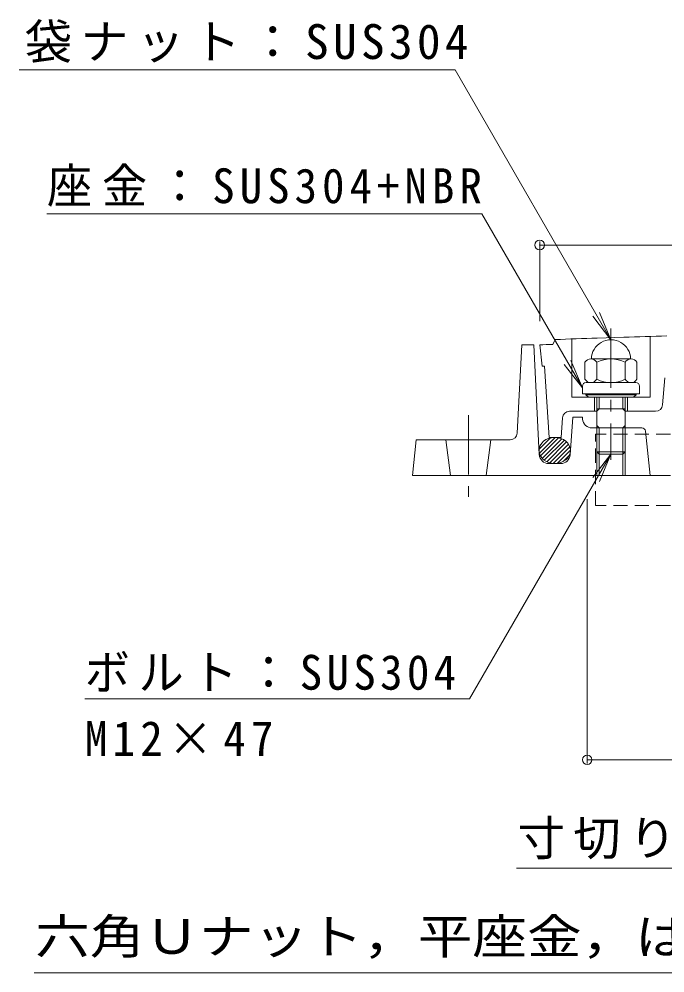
# Model space of a CAD drawing. Units: millimetres, scale not verified. Extents: x -906 to 950, y -675 to 701.
# Drawn here: x -906.4 to -634.6, y -558.6 to -156.9 of the extents above; entities that cross this region are included whole.
import ezdxf
from ezdxf.enums import TextEntityAlignment as Align

# ---------------------------------------------------------------- set-up
doc = ezdxf.new("R2010")
doc.units = ezdxf.units.MM
doc.header["$LTSCALE"] = 5
doc.header["$PDMODE"] = 32
doc.header["$PDSIZE"] = 4
doc.linetypes.add('CHAIN1', pattern=[8, 5, -1, 1, -1])
doc.linetypes.add('DASHED1', pattern=[1.8, 1.2, -0.6])
for name, color, linetype, lineweight in [('E-1', 2, 'Continuous', 9), ('E-2', 3, 'Continuous', 9), ('E-4', 7, 'Continuous', 9), ('E-5', 7, 'Continuous', 9), ('E-6', 6, 'Continuous', 9), ('E-7', 1, 'Continuous', 5), ('E-A', 2, 'Continuous', 9)]:
    doc.layers.add(name, color=color, linetype=linetype, lineweight=lineweight)
doc.styles.add('ＭＳ ゴシック', font='')
doc.styles.get('ＭＳ ゴシック').set_extended_font_data('MS Gothic')

msp = doc.modelspace()

# ---------------------------------------------------------------- linework, layer by layer
at = {"layer": 'E-1'}
for p, q in [((-696.696, -331.239), (-694.761, -294.083)), ((-694.761, -294.083), (-689.761, -294.083)), ((-687.451, -340.283), (-689.761, -294.083)), ((-674.477, -340.39), (-673.261, -324.583)), ((-673.261, -324.583), (-669.261, -324.583)), ((-669.194, -325.408), (-669.261, -324.583)), ((-644.252, -329.083), (-665.207, -329.083)), ((-663.261, -329.083), (-663.261, -349.083)), ((-662.261, -329.083), (-662.261, -349.083)), ((-652.261, -329.083), (-652.261, -349.083)), ((-651.261, -329.083), (-651.261, -349.083)), ((-642.761, -330.423), (-640.761, -349.083)), ((-739.261, -334.083), (-740.761, -349.083)), ((-699.692, -334.083), (-739.261, -334.083)), ((-726.761, -334.083), (-724.761, -349.083)), ((-707.761, -334.083), (-709.762, -349.083)), ((-678.465, -344.083), (-683.456, -344.083)), ((-740.761, -349.083), (-632.261, -349.083))]:
    msp.add_line(p, q, dxfattribs=at)
at = {"layer": 'E-1', "linetype": 'CHAIN1'}
msp.add_line((-717.261, -323.658), (-717.261, -358.116), dxfattribs=at)
at = {"layer": 'E-1'}
for centre, radius, start, end in [((-665.207, -325.083), 4, 184.66669, 270), ((-644.252, -330.583), 1.5, 6.1149, 90), ((-699.692, -331.083), 3, 270, 357.01851), ((-683.456, -340.083), 4, 182.86198, 270), ((-678.465, -340.083), 4, 270, 355.60158)]:
    msp.add_arc(centre, radius, start, end, dxfattribs=at)
at = {"layer": 'E-2'}
for p, q in [((-680.761, -291.852), (-681.762, -293.889)), ((-663.038, -291.253), (-651.85, -290.892)), ((-640.762, -290.548), (-640.762, -316.083)), ((-686.261, -303.083), (-687.261, -294.083)), ((-685.262, -303.083), (-686.261, -303.083)), ((-685.262, -303.083), (-683.261, -333.083)), ((-635.529, -319.336), (-634.563, -307.915)), ((-664.261, -316.083), (-664.261, -322.083)), ((-650.261, -316.083), (-650.261, -322.083)), ((-677.661, -324.864), (-678.261, -333.083)), ((-663.262, -322.083), (-674.669, -322.083)), ((-638.518, -322.083), (-651.262, -322.083)), ((-678.261, -333.083), (-683.261, -333.083))]:
    msp.add_line(p, q, dxfattribs=at)
msp.add_lwpolyline([(-673.762, -291.611), (-673.762, -316.083), (-640.762, -316.083)], dxfattribs=at)
for centre, radius, start, end in [((-367.262, -9288.392), 9002, 91.88289, 91.99576), ((-367.262, -9288.392), 9002, 91.69646, 91.81165), ((-367.262, -9288.392), 8999.999, 92.00258, 92.03761), ((-638.518, -319.083), 3, 270, 355.16266), ((-674.669, -325.083), 3, 90, 175.82196)]:
    msp.add_arc(centre, radius, start, end, dxfattribs=at)
at = {"layer": 'E-4'}
for p, q in [((-687.261, -250.556), (-687.261, -284.084)), ((-47.261, -252.056), (-687.261, -252.056)), ((-667.261, -470.328), (-667.261, -359.083)), ((-667.261, -468.828), (-67.261, -468.828))]:
    msp.add_line(p, q, dxfattribs=at)
for p in [(-687.261, -252.056), (-667.261, -468.828)]:
    msp.add_point(p, dxfattribs=at)
at = {"layer": 'E-5'}
for p, q in [((-906.351, -178.326), (-722.881, -178.326)), ((-657.261, -291.983), (-722.881, -178.326)), ((-894.624, -238.978), (-711.612, -238.978)), ((-669.314, -312.241), (-711.612, -238.978)), ((-657.261, -291.983), (-662.045, -280.435)), ((-657.261, -291.983), (-664.871, -282.067)), ((-669.314, -312.241), (-674.097, -300.693)), ((-669.314, -312.241), (-676.923, -302.324)), ((-716.781, -443.174), (-657.261, -340.083)), ((-657.261, -340.083), (-664.871, -350)), ((-657.261, -340.083), (-662.045, -351.631)), ((-716.781, -443.174), (-878.681, -443.174)), ((-697.033, -514.439), (-472.8, -514.439)), ((-900.063, -558.582), (-472.8, -558.582))]:
    msp.add_line(p, q, dxfattribs=at)
at = {"layer": 'E-6'}
for p, q in [((-687.51, -338.094), (-682.697, -333.281)), ((-687.403, -339.684), (-680.802, -333.083)), ((-686.922, -340.9), (-679.28, -333.258)), ((-686.213, -341.888), (-677.987, -333.662)), ((-685.322, -342.694), (-676.875, -334.247)), ((-684.265, -343.334), (-675.931, -334.999)), ((-683.033, -343.799), (-675.159, -335.925)), ((-681.594, -344.057), (-674.597, -337.059)), ((-679.849, -344.009), (-674.339, -338.499)), ((-677.336, -343.193), (-674.85, -340.707))]:
    msp.add_line(p, q, dxfattribs=at)
msp.add_ellipse((-680.937, -338.583), major_axis=(6.599, 0), ratio=0.8337, dxfattribs=at)
at = {"layer": 'E-7', "linetype": 'DASHED1'}
for p, q in [((-663.761, -361.726), (-663.761, -331.726)), ((-632.261, -331.726), (-663.761, -331.726)), ((-632.261, -361.726), (-663.761, -361.726))]:
    msp.add_line(p, q, dxfattribs=at)
at = {"layer": 'E-A', "color": 4, "linetype": 'CHAIN1'}
msp.add_line((-657.261, -287.18), (-657.261, -342.56), dxfattribs=at)
at = {"layer": 'E-A'}
for p, q in [((-648.76, -299.983), (-665.76, -299.983)), ((-668.211, -301.397), (-668.211, -308.569)), ((-663.26, -301.397), (-663.26, -308.569)), ((-651.26, -301.397), (-651.26, -308.569)), ((-646.311, -301.397), (-646.311, -308.569))]:
    msp.add_line(p, q, dxfattribs=at)
at = {"layer": 'E-A', "color": 4}
for p, q in [((-669.261, -311.483), (-669.261, -314.783)), ((-646.761, -309.983), (-667.761, -309.983)), ((-645.261, -311.483), (-645.261, -314.783)), ((-669.261, -314.783), (-645.261, -314.783)), ((-663.262, -339.083), (-663.262, -316.083)), ((-662.262, -321.083), (-662.262, -316.083)), ((-652.262, -321.082), (-652.262, -316.083)), ((-651.262, -339.083), (-651.262, -316.083)), ((-662.262, -321.083), (-663.262, -322.083)), ((-651.262, -321.083), (-663.262, -321.083)), ((-652.261, -321.083), (-651.261, -322.083)), ((-651.262, -329.083), (-663.262, -329.083)), ((-652.262, -340.083), (-652.262, -329.083)), ((-652.261, -329.083), (-651.261, -328.083)), ((-663.262, -339.083), (-662.262, -340.083)), ((-651.262, -339.083), (-663.262, -339.083)), ((-652.262, -340.083), (-662.262, -340.083)), ((-652.262, -340.083), (-651.262, -339.083))]:
    msp.add_line(p, q, dxfattribs=at)
at = {"layer": 'E-A', "color": 6}
for p, q in [((-667.811, -314.783), (-667.811, -315.083)), ((-667.811, -315.083), (-646.711, -315.083)), ((-667.811, -315.083), (-666.761, -316.083)), ((-666.761, -316.083), (-647.761, -316.083))]:
    msp.add_line(p, q, dxfattribs=at)
msp.add_lwpolyline([(-646.711, -314.783), (-646.711, -315.083), (-647.761, -316.083)], dxfattribs=at)
at = {"layer": 'E-A', "color": 4}
msp.add_lwpolyline([(-662.262, -340.083), (-662.262, -329.083), (-663.262, -328.083)], dxfattribs=at)
at = {"layer": 'E-A'}
for centre, radius, start, end in [((-665.735, -302.855), 2.873, 30.49951, 149.50049), ((-657.26, -313.415), 13.433, 63.46959, 116.53041), ((-648.785, -302.855), 2.873, 30.49951, 149.50049), ((-665.736, -307.111), 2.873, 210.49951, 329.50049), ((-657.261, -296.551), 13.433, 243.46959, 296.53041), ((-648.786, -307.111), 2.873, 210.49951, 329.50049)]:
    msp.add_arc(centre, radius, start, end, dxfattribs=at)
at = {"layer": 'E-A', "color": 4}
for centre, start, end in [((-667.761, -311.483), 90, 180), ((-646.761, -311.483), 0, 90)]:
    msp.add_arc(centre, 1.5, start, end, dxfattribs=at)
at = {"layer": 'E-A'}
msp.add_ellipse((-657.26, -299.983), major_axis=(8.25, 0), ratio=0.9696, start_param=6.2831853, end_param=9.424778, dxfattribs=at)

# ---------------------------------------------------------------- texts
at = {"layer": 'E-5', "color": 2, "style": 'ＭＳ ゴシック', "width": 1.15}
msp.add_text('六角Ｕナット，平座金，ばね座金：SUS304', height=14.66, dxfattribs=at).set_placement((-899.58, -554.92), align=Align.BOTTOM_LEFT)
at = {"layer": 'E-5', "color": 2, "char_height": 14.66, "attachment_point": 7, "style": 'ＭＳ ゴシック'}
for s, insert in [('\\T1.18;袋ナット：SUS304', (-903.991, -175.326)), ('\\T1.22;\\W0.95;座金：SUS304+NBR', (-894.624, -235.978)), ('\\T1.19;\\W0.95;ボルト：SUS304', (-878.681, -440.174)), ('\\T1.23;\\W0.95;M12×47', (-878.681, -467.174)), ('\\T1.17;寸切りボルト：SUS304', (-696.55, -510.777))]:
    msp.add_mtext(s, dxfattribs=dict(at, insert=insert))

doc.saveas('drawing.dxf')
